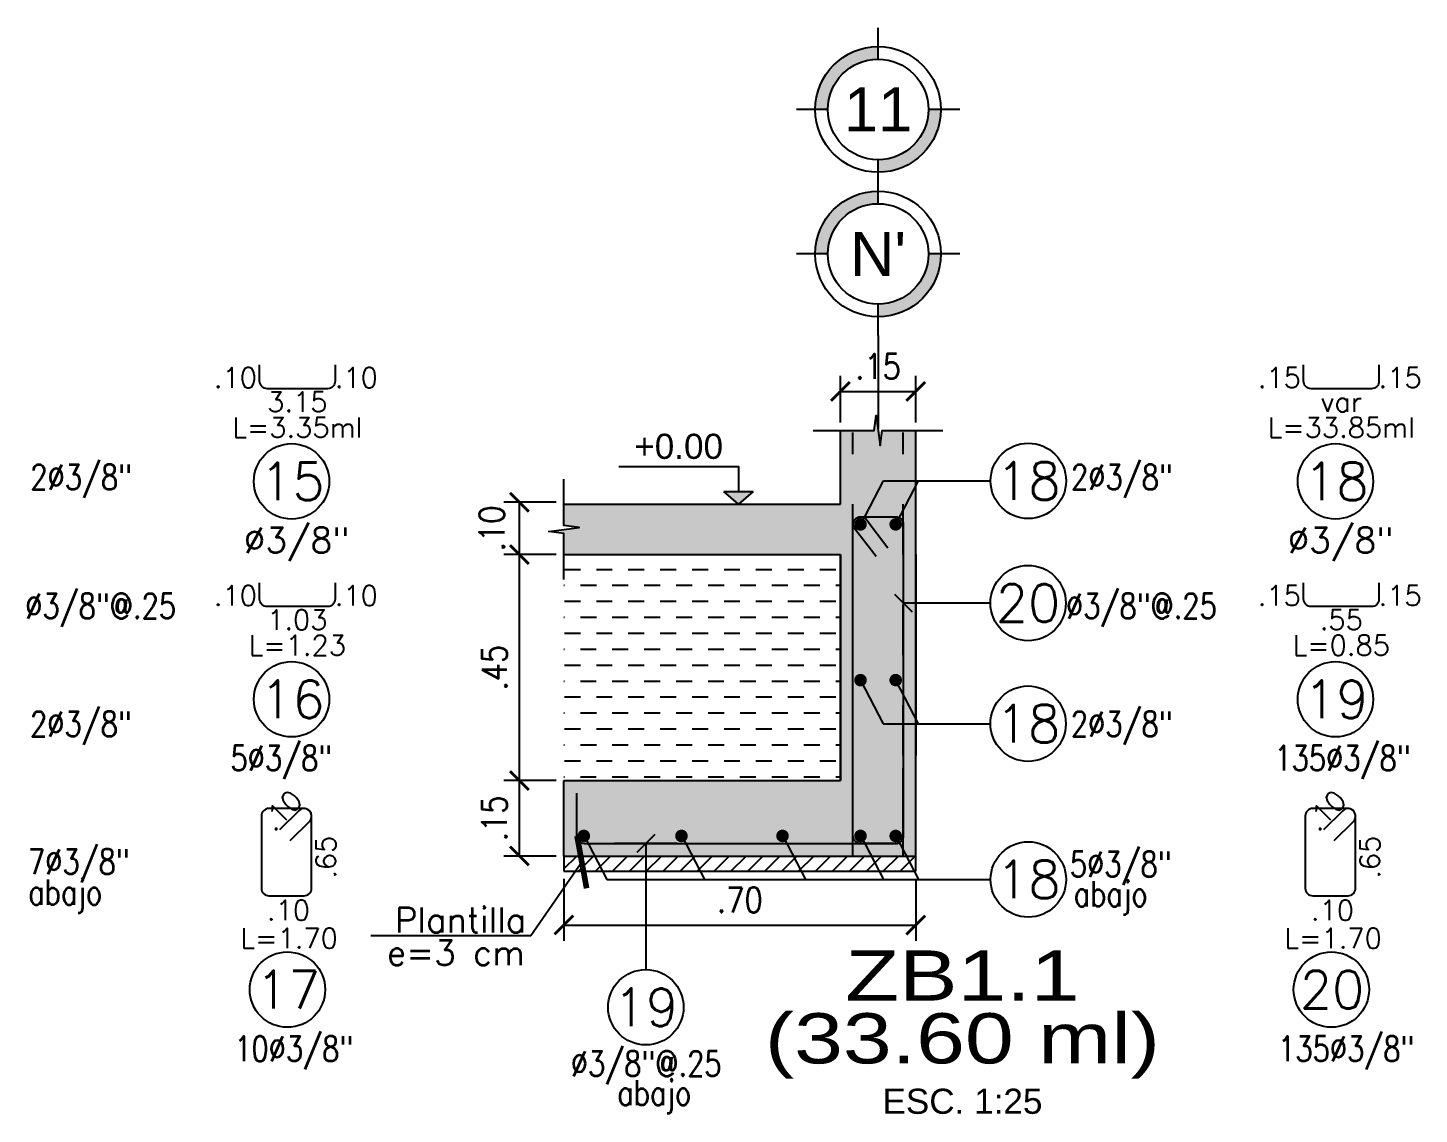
# Model space of a CAD drawing. Header units: millimetres. Extents: x 32 to 57.1, y -1.6 to 19.3.
# Drawn here: x 54.305 to 57.072, y 12.886 to 15.048 of the extents above; entities that cross this region are included whole.
import ezdxf
from ezdxf.enums import TextEntityAlignment as Align

# ---------------------------------------------------------------- set-up
doc = ezdxf.new("R2010")
doc.units = ezdxf.units.MM
doc.header["$LTSCALE"] = 0.05
doc.linetypes.add('DASHDOT2', pattern=[12.7, 6.35, -3.175, 0, -3.175])
doc.linetypes.add('HIDDEN2', pattern=[4.762499999999999, 3.175, -1.5875])
for name, color, linetype in [('ACHURADO', 1, 'Continuous'), ('CANT_INVIS', 2, 'HIDDEN2'), ('CANT_VIS', 3, 'Continuous'), ('CONT_CORTE', 4, 'Continuous'), ('EJES', 1, 'DASHDOT2'), ('TEXTO_REFUERZO', 3, 'Continuous'), ('TITULOS', 1, 'Continuous'), ('TXT_IND', 2, 'Continuous')]:
    doc.layers.add(name, color=color, linetype=linetype)
doc.styles.add('ACOTAMIENTOS', font='romans.shx', dxfattribs={"width": 0.85})
doc.styles.add('ARIAL', font='arial.ttf')
doc.styles.get("Standard").update_dxf_attribs({"font": 'romans.shx'})
doc.dimstyles.new('ACOTA_25', dxfattribs={"dimscale": 0.025, "dimtxt": 2, "dimasz": 1.5, "dimexe": 1.25, "dimexo": 0.625, "dimgap": 1, "dimtad": 1, "dimzin": 4, "dimdsep": 46, "dimtxsty": 'ACOTAMIENTOS', "dimblk1": 'ARCHTICK', "dimblk2": 'ARCHTICK', "dimsah": 1, "dimcen": 1.5, "dimclrd": 1, "dimclre": 1, "dimclrt": 256, "dimadec": 0, "dimazin": 0, "dimtfac": 1, "dimtofl": 0, "dimtmove": 2, "dimatfit": 3, "dimldrblk": 'ARCHTICK', "dimfxl": 0, "dimtolj": 1, "dimtzin": 0, "dimarcsym": 0})

# ---------------------------------------------------------------- blocks, each defined once
blk = doc.blocks.new('_ARCHTICK')
at = {"color": 0, "linetype": 'ByBlock', "const_width": 0.15}
blk.add_lwpolyline([(-0.5, -0.5), (0.5, 0.5)], dxfattribs=at)
blk = doc.blocks.new('*D326')
at = {"layer": 'DEFPOINTS', "color": 0}
for p in [(56.07103262929762, 14.32398529336518), (55.92103262929761, 14.2464518767469), (56.07103262929762, 14.2464518767469)]:
    blk.add_point(p, dxfattribs=at)
at = {"layer": 'TXT_IND', "color": 1, "lineweight": -2}
for p, q in [((55.92103262929761, 14.2620768767469), (55.92103262929761, 14.35523529336517)), ((56.07103262929762, 14.2620768767469), (56.07103262929761, 14.35523529336518)), ((55.92103262929761, 14.32398529336517), (56.07103262929762, 14.32398529336518))]:
    blk.add_line(p, q, dxfattribs=at)
at = {"layer": 'TXT_IND', "color": 1, "lineweight": -2, "xscale": 0.03750000000000001, "yscale": 0.03750000000000001, "zscale": 0.03750000000000001}
for p, rotation in [((55.92103262929761, 14.32398529336517), 180.0000000000024), ((56.07103262929762, 14.32398529336518), 2.340888245557148e-12)]:
    blk.add_blockref('_ARCHTICK', p, dxfattribs=dict(at, rotation=rotation))
at = {"layer": 'TXT_IND', "insert": (55.99603262929761, 14.37398529336518), "char_height": 0.05, "attachment_point": 5, "style": 'ACOTAMIENTOS'}
blk.add_mtext('\\A1;.15', dxfattribs=at)
blk = doc.blocks.new('EJE')
at = {"layer": 'EJES', "linetype": 'Continuous'}
for points in [[(-0.25, 0), (-0.1999999999999993, 0, -0.4142135623730943), (0, 0.2000000000000002), (0, 0.25, 0.4142135623730951)], [(0.25, 0), (0.1999999999999993, 0, -0.4142135623730943), (0, -0.2000000000000002), (0, -0.25, 0.4142135623730951)]]:
    blk.add_hatch(color=256, dxfattribs=at).paths.add_polyline_path(points)
at = {"layer": 'EJES', "color": 1, "linetype": 'Continuous'}
for p, q in [((0, 0.2000000000000002), (0, 0.3250000000000011)), ((-0.1999999999999993, 0), (-0.3249999999999993, 0)), ((0.3249999999999993, 0), (0.1999999999999993, 0)), ((0, -0.3250000000000002), (0, -0.2000000000000002))]:
    blk.add_line(p, q, dxfattribs=at)
at = {"layer": 'EJES', "color": 3, "linetype": 'Continuous'}
for radius in [0.25, 0.2]:
    blk.add_circle((0, 0), radius, dxfattribs=at)
at = {"layer": 'EJES', "color": 4, "linetype": 'Continuous', "style": 'ARIAL'}
blk.add_attdef('EJE', text='', height=0.175, dxfattribs=at).set_placement((0, 0), align=Align.MIDDLE_CENTER)
blk = doc.blocks.new('*D327')
at = {"layer": 'DEFPOINTS', "color": 0}
for p in [(55.28251552300732, 13.54950414751114), (55.37103262929764, 13.54950414751114), (55.37103262929762, 13.39950414751114)]:
    blk.add_point(p, dxfattribs=at)
at = {"layer": 'TXT_IND', "color": 1, "lineweight": -2}
for p, q in [((55.35540762929764, 13.54950414751114), (55.25126552300732, 13.54950414751114)), ((55.28251552300732, 13.39950414751114), (55.28251552300732, 13.54950414751114)), ((55.35540762929762, 13.39950414751114), (55.25126552300732, 13.39950414751114))]:
    blk.add_line(p, q, dxfattribs=at)
at = {"layer": 'TXT_IND', "color": 1, "lineweight": -2, "xscale": 0.03750000000000001, "yscale": 0.03750000000000001, "zscale": 0.03750000000000001}
for p, rotation in [((55.28251552300732, 13.54950414751114), 90), ((55.28251552300732, 13.39950414751114), 270)]:
    blk.add_blockref('_ARCHTICK', p, dxfattribs=dict(at, rotation=rotation))
at = {"layer": 'TXT_IND', "insert": (55.23251552300732, 13.47450414751115), "char_height": 0.05, "attachment_point": 5, "rotation": 90, "style": 'ACOTAMIENTOS'}
blk.add_mtext('\\A1;.15', dxfattribs=at)
blk = doc.blocks.new('*D328')
at = {"layer": 'DEFPOINTS', "color": 0}
for p in [(55.28251552300736, 13.99950414751114), (55.37103262929762, 13.99950414751114), (55.37103262929762, 13.54950414751114)]:
    blk.add_point(p, dxfattribs=at)
at = {"layer": 'TXT_IND', "color": 1, "lineweight": -2}
for p, q in [((55.35540762929762, 13.99950414751114), (55.25126552300736, 13.99950414751114)), ((55.28251552300736, 13.54950414751114), (55.28251552300736, 13.99950414751114)), ((55.35540762929762, 13.54950414751114), (55.25126552300736, 13.54950414751114))]:
    blk.add_line(p, q, dxfattribs=at)
at = {"layer": 'TXT_IND', "color": 1, "lineweight": -2, "xscale": 0.03750000000000001, "yscale": 0.03750000000000001, "zscale": 0.03750000000000001}
for p, rotation in [((55.28251552300736, 13.99950414751114), 90), ((55.28251552300736, 13.54950414751114), 270)]:
    blk.add_blockref('_ARCHTICK', p, dxfattribs=dict(at, rotation=rotation))
at = {"layer": 'TXT_IND', "insert": (55.23251552300736, 13.77450414751115), "char_height": 0.05, "attachment_point": 5, "rotation": 90, "style": 'ACOTAMIENTOS'}
blk.add_mtext('\\A1;.45', dxfattribs=at)
blk = doc.blocks.new('*D329')
at = {"layer": 'DEFPOINTS', "color": 0}
for p in [(55.28251552300742, 14.10350414751115), (55.37103262929765, 14.10350414751115), (55.37103262929765, 13.99950414751115)]:
    blk.add_point(p, dxfattribs=at)
at = {"layer": 'TXT_IND', "color": 1, "lineweight": -2}
for p, q in [((55.35540762929765, 14.10350414751115), (55.25126552300742, 14.10350414751115)), ((55.28251552300742, 13.99950414751115), (55.28251552300742, 14.10350414751115)), ((55.35540762929765, 13.99950414751115), (55.25126552300742, 13.99950414751115))]:
    blk.add_line(p, q, dxfattribs=at)
at = {"layer": 'TXT_IND', "color": 1, "lineweight": -2, "xscale": 0.03750000000000001, "yscale": 0.03750000000000001, "zscale": 0.03750000000000001}
for p, rotation in [((55.28251552300742, 14.10350414751115), 90), ((55.28251552300742, 13.99950414751115), 270)]:
    blk.add_blockref('_ARCHTICK', p, dxfattribs=dict(at, rotation=rotation))
at = {"layer": 'TXT_IND', "insert": (55.22751197290296, 14.05150414751113), "char_height": 0.05, "attachment_point": 5, "rotation": 90, "style": 'ACOTAMIENTOS'}
blk.add_mtext('\\A1;.10', dxfattribs=at)
blk = doc.blocks.new('Nivel-elev')
at = {"layer": 'TXT_IND'}
blk.add_hatch(color=1, dxfattribs=at).paths.add_polyline_path([(-0.05845671475543668, 0.05062499999996817), (0.05845671475555037, 0.05062499999996817), (5.684341886080801e-14, 0)])
for p, q in [((0, 0), (-0.05845671475549352, 0.05062500000008185)), ((-0.05845671475549352, 0.05062500000008185), (0.05845671475549352, 0.05062500000008185)), ((0.05845671475549352, 0.05062500000008185), (0, 0))]:
    blk.add_line(p, q, dxfattribs=at)
blk.add_lwpolyline([(-0.4759071544807512, 0.1506957128244721), (5.684341886080801e-14, 0.1506957128244721), (5.684341886080801e-14, 0.05062499999996817)], dxfattribs=at)
blk.add_attdef('+2.85', (-0.4759071544807512, 0.1706146896921155), '', height=0.0975, dxfattribs=at)
blk = doc.blocks.new('COTA25')
at = {"layer": 'TEXTO_REFUERZO', "color": 1}
blk.add_line((0, -0.06249999999999645), (0, 0.06250000000000355), dxfattribs=at)
at = {"layer": 'TEXTO_REFUERZO'}
blk.add_line((-0.01767766952966099, -0.01767766952966099), (0.01767766952966809, 0.01767766952966632), dxfattribs=at)
blk = doc.blocks.new('*D330')
at = {"layer": 'DEFPOINTS', "color": 0}
for p in [(55.37103262929762, 13.36950414751114), (56.07103262929763, 13.36950414751114), (56.07103262929763, 13.26218335797322)]:
    blk.add_point(p, dxfattribs=at)
at = {"layer": 'TXT_IND', "color": 1, "lineweight": -2}
for p, q in [((55.37103262929762, 13.35387914751114), (55.37103262929762, 13.23093335797322)), ((56.07103262929763, 13.35387914751114), (56.07103262929763, 13.23093335797322)), ((55.37103262929762, 13.26218335797322), (56.07103262929763, 13.26218335797322))]:
    blk.add_line(p, q, dxfattribs=at)
at = {"layer": 'TXT_IND', "color": 1, "lineweight": -2, "xscale": 0.03750000000000001, "yscale": 0.03750000000000001, "zscale": 0.03750000000000001, "rotation": 180}
blk.add_blockref('_ARCHTICK', (55.37103262929762, 13.26218335797322), dxfattribs=at)
at = {"layer": 'TXT_IND', "color": 1, "lineweight": -2, "xscale": 0.03750000000000001, "yscale": 0.03750000000000001, "zscale": 0.03750000000000001}
blk.add_blockref('_ARCHTICK', (56.07103262929763, 13.26218335797322), dxfattribs=at)
at = {"layer": 'TXT_IND', "insert": (55.72103262929762, 13.31218335797322), "char_height": 0.05, "attachment_point": 5, "style": 'ACOTAMIENTOS'}
blk.add_mtext('\\A1;.70', dxfattribs=at)
blk = doc.blocks.new('Titulos')
at = {"layer": 'TITULOS', "color": 1, "style": 'ARIAL', "width": 1.25}
blk.add_attdef('TITULO_1', text='', height=0.2, dxfattribs=at).set_placement((0, 0.25), align=Align.MIDDLE_CENTER)
at = {"layer": 'TITULOS', "style": 'ARIAL', "width": 1.25}
blk.add_attdef('TITULO_2', text='', height=0.2, dxfattribs=at).set_placement((0, 0), align=Align.MIDDLE_CENTER)
at = {"layer": 'TITULOS', "color": 2, "width": 1.25}
for tag, p in [('ESCALA_1', (0, -0.2504596706107449)), ('ESCALA_2', (0, -0.4082515567579668))]:
    blk.add_attdef(tag, text='', height=0.1, dxfattribs=at).set_placement(p, align=Align.MIDDLE_CENTER)

msp = doc.modelspace()

# ---------------------------------------------------------------- hatches: boundary and pattern name
at = {"layer": 'ACHURADO'}
msp.add_hatch(color=254, dxfattribs=at).paths.add_polyline_path([(56.07103262929763, 14.09950414751114), (56.07103262929763, 14.24645187674692), (56.00403262929763, 14.24645187674692), (56.00003262929762, 14.21645187674693), (55.99203262929763, 14.27645187674692), (55.98803262929762, 14.24645187674692), (55.92103262929763, 14.24645187674692), (55.92103262929763, 14.09950414751114), (55.37103262929762, 14.09950414751114), (55.37103262929762, 14.05750414751114), (55.40103262929762, 14.05350414751114), (55.34103262929762, 14.04550414751114), (55.37103262929762, 14.04150414751114), (55.37103262929762, 13.99950414751114), (55.92103264429022, 13.99950414751114), (55.92103264429022, 13.54950414751114), (55.92103262929762, 13.54950414751114), (55.37103262929762, 13.54950414751114), (55.37103262929762, 13.39950414751114), (56.07103262929763, 13.39950414751114)])
h = msp.add_hatch(dxfattribs=at)
h.set_pattern_fill('DASH', color=256, scale=0.01, style=0)
h.set_pattern_definition([(0, (0, 0), (0.03175, 0.03175), [0.03175, -0.03175])])
h.paths.add_polyline_path([(55.92103264429022, 13.99950414751114), (55.37103262929762, 13.99950414751114), (55.37103262929762, 13.94950414751114), (55.37103262929762, 13.54950414751114), (55.92103264429022, 13.54950414751114)])
h = msp.add_hatch(dxfattribs=at)
h.set_pattern_fill('ANSI31', color=256, scale=0.0075, style=0)
h.set_pattern_definition([(45, (0, 0.3000000000000007), (-0.01683798022700466, 0.01683798022700466), [])])
h.paths.add_polyline_path([(55.37103262929762, 13.39950414751114), (56.07103262929763, 13.39950414751114), (56.07103262929763, 13.36950414751114), (55.37103262929762, 13.36950414751114)])

# ---------------------------------------------------------------- linework, layer by layer
at = {"layer": 'CANT_INVIS', "ltscale": 0.3}
for p, q in [((55.94603262929763, 13.39950414751114), (55.94603262929763, 14.24253680451298)), ((56.04603262929763, 13.39950414751114), (56.04603262929763, 14.24253680451298))]:
    msp.add_line(p, q, dxfattribs=at)
at = {"layer": 'CANT_VIS', "color": 2}
for p, q in [((55.37103262929762, 13.39950414751114), (55.37103262929762, 13.36950414751114)), ((56.07103262929763, 13.36950414751114), (56.07103262929763, 13.39950414751114)), ((55.37103262929762, 13.36950414751114), (56.07103262929763, 13.36950414751114))]:
    msp.add_line(p, q, dxfattribs=at)
at = {"layer": 'CONT_CORTE'}
for p, q in [((55.92103262929763, 14.09950414751114), (55.92103262929763, 14.24645187674692)), ((56.07103262929763, 14.09950414751114), (56.07103262929763, 14.24645187674692)), ((55.37103262929762, 14.09950414751114), (55.92103262929763, 14.09950414751114)), ((56.07103262929763, 13.39950414751114), (56.07103262929763, 14.09950414751114)), ((55.37103262929762, 13.99950414751114), (55.92103262929763, 13.99950414751114)), ((55.92103262929762, 13.54950414751114), (55.92103262929762, 13.99950414751114)), ((55.92103264429022, 13.99950414751114), (55.92103264429022, 13.54950414751114)), ((56.07103262929763, 13.99950414751114), (56.07103262929763, 13.59950414751114)), ((55.37103262929762, 13.39950414751114), (55.37103262929762, 13.54950414751114)), ((55.37103262929762, 13.54950414751114), (55.92103262929762, 13.54950414751114)), ((55.37103262929762, 13.39950414751114), (56.07103262929763, 13.39950414751114))]:
    msp.add_line(p, q, dxfattribs=at)
at = {"layer": 'CONT_CORTE', "color": 1}
for points in [[(55.86698637843737, 14.24645187674692), (55.98803262929762, 14.24645187674692), (55.99203262929763, 14.27645187674692), (56.00003262929762, 14.21645187674693), (56.00403262929763, 14.24645187674692), (56.12507888015786, 14.24645187674693)], [(55.37103262929762, 13.94950414751114), (55.37103262929762, 14.04150414751114), (55.34103262929762, 14.04550414751114), (55.40103262929762, 14.05350414751114), (55.37103262929762, 14.05750414751114), (55.37103262929762, 14.14950414751114)]]:
    msp.add_lwpolyline(points, dxfattribs=at)
at = {"layer": 'EJES'}
msp.add_line((55.99603262929763, 14.43514320259194), (55.99603262929763, 14.25052989022494), dxfattribs=at)
at = {"layer": 'TEXTO_REFUERZO', "color": 1}
for p, q in [((56.00674647163341, 14.14610668788942), (56.21991288025516, 14.14610668788948)), ((56.2194552120462, 13.90294503815096), (56.04603262929763, 13.90294503815095)), ((56.00622442884415, 13.66290157966745), (56.2193908374659, 13.6629015796675)), ((55.53398508058417, 13.42450414751115), (55.53398508058419, 13.17358311893716)), ((55.45628859941986, 13.35290160713257), (56.21991288025516, 13.35290160713276))]:
    msp.add_line(p, q, dxfattribs=at)
at = {"layer": 'TEXTO_REFUERZO', "color": 5}
for points in [[(54.91565253711292, 14.37720813150971), (54.91565253711292, 14.34455674618949, -0.414213562373095), (54.90065253711292, 14.32955674618949), (54.78065253711291, 14.32955674618949, -0.4142135623731086), (54.76565253711291, 14.34455674618949), (54.76565253711291, 14.37720813150971)], [(56.99247285059247, 14.37720813150971), (56.99247285059247, 14.34455674618949, -0.414213562373095), (56.97747285059247, 14.32955674618949), (56.85747285059247, 14.32955674618949, -0.4142135623731086), (56.84247285059246, 14.34455674618949), (56.84247285059246, 14.37720813150971)], [(55.9921994850875, 13.99528191525674), (55.95088393257961, 14.0488975454796, -1.000000000000046), (55.97209713601521, 14.07011074891519), (56.01533911558121, 14.01286595458892)], [(54.91565253711292, 13.94348129682321), (54.91565253711292, 13.91082991150299, -0.414213562373095), (54.90065253711292, 13.89582991150299), (54.78065253711291, 13.89582991150299, -0.4142135623731086), (54.76565253711291, 13.91082991150299), (54.76565253711291, 13.94348129682321)], [(56.99247285059247, 13.94348129682321), (56.99247285059247, 13.91082991150299, -0.414213562373095), (56.97747285059247, 13.89582991150299), (56.85747285059247, 13.89582991150299, -0.4142135623731086), (56.84247285059246, 13.91082991150299), (56.84247285059246, 13.94348129682321)], [(55.39603262929764, 13.52450414751114), (55.39603262929764, 13.43950414751114, 0.414213562373095), (55.41103262929764, 13.42450414751114), (56.03103262929762, 13.42450414751114, 0.4142135623731575), (56.04603262929762, 13.43950414751114), (56.0460326292976, 13.57450414751113)], [(54.82665987132316, 13.43047146094567), (54.86469287991214, 13.46850446953464, 0.6681786379193111), (54.85408627819434, 13.49411107125245), (54.78408627819435, 13.49411107125245, 0.4142135623731195), (54.76908627819435, 13.47911107125245), (54.76908627819435, 13.33548859278863, 0.4142135623730872), (54.78408627819435, 13.32048859278861), (54.85408627819436, 13.32048859278861, 0.414213562373095), (54.86908627819436, 13.33548859278863), (54.86908627819436, 13.47911107125244, 0.6681786379192755), (54.84347967647656, 13.48971767297023), (54.80544666788757, 13.45168466438126)], [(56.90348018480271, 13.43047146094567), (56.94151319339169, 13.46850446953464, 0.6681786379193111), (56.9309065916739, 13.49411107125245), (56.8609065916739, 13.49411107125245, 0.4142135623731195), (56.8459065916739, 13.47911107125245), (56.8459065916739, 13.33548859278863, 0.4142135623730872), (56.8609065916739, 13.32048859278861), (56.93090659167391, 13.32048859278861, 0.414213562373095), (56.94590659167391, 13.33548859278863), (56.94590659167391, 13.47911107125244, 0.6681786379192755), (56.92029998995611, 13.48971767297023), (56.88226698136712, 13.45168466438126)]]:
    msp.add_lwpolyline(points, format="xyb", dxfattribs=at)
at = {"layer": 'TEXTO_REFUERZO', "color": 1}
for points in [[(55.96149050151125, 14.05950414751114), (56.00674647163341, 14.14610668788958)], [(56.03103262929762, 14.05950414751114), (56.07628859941977, 14.14610668788958)], [(55.96103264429022, 13.74950414751114), (56.00628861441238, 13.6629016071327)], [(56.03057477207659, 13.74950414751114), (56.07583074219874, 13.6629016071327)], [(55.41103262929764, 13.43950414751114), (55.4562885994198, 13.3529016071327)], [(55.60532822576428, 13.43950414751114), (55.65058419588644, 13.3529016071327)], [(55.8063303107659, 13.43950414751114), (55.85158628088806, 13.3529016071327)], [(55.96149050151125, 13.43950414751114), (56.00674647163341, 13.3529016071327)], [(56.03103262929762, 13.43950414751114), (56.07628859941977, 13.3529016071327)]]:
    msp.add_lwpolyline(points, dxfattribs=at)
at = {"layer": 'TEXTO_REFUERZO', "color": 5}
msp.add_lwpolyline([(56.03103262929763, 13.42450414751114), (55.96103262929763, 13.42450414751114, -0.414213562373095), (55.94603262929763, 13.43950414751114), (55.94603262929763, 14.05950414751114, -0.414213562373095), (55.96103262929763, 14.07450414751114), (56.03103262929763, 14.07450414751114, -0.414213562373095), (56.04603262929763, 14.05950414751114), (56.04603262929763, 13.43950414751114, -0.414213562373095)], format="xyb", close=True, dxfattribs=at)
at = {"layer": 'TEXTO_REFUERZO', "color": 1, "const_width": 0.0125}
for points in [[(55.95478264429021, 14.05950414751114, -1), (55.96728264429023, 14.05950414751114, -1)], [(56.03728262929763, 14.05950414751114, 1), (56.02478262929761, 14.05950414751114, 1)], [(55.95478264429021, 13.74950414751114, 1), (55.96728264429023, 13.74950414751114, 1)], [(56.03728262929763, 13.74950414751114, -1), (56.02478262929761, 13.74950414751114, -1)], [(55.40432477207661, 13.43950414751114, 1), (55.41682477207662, 13.43950414751114, 1)], [(55.59862036854324, 13.43950414751114, 1), (55.61112036854326, 13.43950414751114, 1)], [(55.79962245354486, 13.43950414751114, 1), (55.81212245354488, 13.43950414751114, 1)], [(55.95478264429021, 13.43950414751114, 1), (55.96728264429023, 13.43950414751114, 1)], [(56.03728262929763, 13.43950414751114, -1), (56.02478262929761, 13.43950414751114, -1)]]:
    msp.add_lwpolyline(points, format="xyb", close=True, dxfattribs=at)
at = {"layer": 'TEXTO_REFUERZO', "color": 3}
for centre in [(54.82916151134866, 14.14514229328902), (56.29491288025516, 14.1461066878895), (56.90598182482821, 14.14514229328902), (56.2944552120462, 13.90294503815096), (54.82916151134866, 13.71141545860252), (56.90598182482821, 13.71141545860252), (56.29445502303413, 13.66290160713278), (56.29491288025516, 13.35290160713278), (54.82094465433583, 13.13367925327706), (56.89776496781538, 13.13367925327706), (55.53398508058419, 13.09858311893715)]:
    msp.add_circle(centre, 0.075, dxfattribs=at)

# ---------------------------------------------------------------- block references
at = {"layer": 'EJES', "xscale": 0.5, "yscale": 0.5, "zscale": 0.5}
for p, values in [((55.99603262929763, 14.88514320259194), {'EJE': '11'}), ((55.99603262929763, 14.59764320259194), {'EJE': "N'"})]:
    msp.add_blockref('EJE', p, dxfattribs=at).add_auto_attribs(values)
at = {"layer": 'TEXTO_REFUERZO', "color": 2, "xscale": -1}
for p, rotation in [((56.04603262929763, 13.90294503815094), 180), ((55.53398508058417, 13.42450414751114), 90)]:
    msp.add_blockref('COTA25', p, dxfattribs=dict(at, rotation=rotation))
at = {"layer": 'TITULOS'}
ref = msp.add_blockref('Titulos', (56.16383526353856, 13.03676028241296), dxfattribs=dict(at, xscale=0.5, yscale=0.5, zscale=0.5))
ref.add_attrib('TITULO_1', 'ZB1.1', dxfattribs={"color": 1, "height": 0.1, "style": 'ARIAL', "width": 1.25}).set_placement((56.16383526353856, 13.16176028241296), align=Align.MIDDLE_CENTER)
ref.add_attrib('TITULO_2', '(33.60 ml)', dxfattribs={"height": 0.1, "style": 'ARIAL', "width": 1.25}).set_placement((56.16383526353856, 13.03676028241296), align=Align.MIDDLE_CENTER)
ref.add_attrib('ESCALA_1', 'ESC. 1:25', dxfattribs={"color": 2, "height": 0.05, "style": 'ARIAL'}).set_placement((56.16383526353856, 12.91153044710758), align=Align.MIDDLE_CENTER)
at = {"layer": 'TXT_IND'}
ref = msp.add_blockref('Nivel-elev', (55.71825700378754, 14.09950414751114), dxfattribs=dict(at, xscale=0.5, yscale=0.5, zscale=0.5))
ref.add_attrib('+2.85', '+0.00', dxfattribs={"height": 0.05, "style": 'ARIAL'}).set_placement((55.59928021516736, 14.17485200392337), align=Align.BOTTOM_CENTER)

# ---------------------------------------------------------------- texts
at = {"layer": 'TEXTO_REFUERZO', "color": 2}
for s, p in [('.10', (54.71747312905217, 14.35154039672945)), ('.10', (54.95792131319689, 14.35154039672945)), ('.15', (56.79429344253172, 14.35154039672945)), ('.15', (57.03474162667644, 14.35154039672945)), ('3.15', (54.84065253711292, 14.30333463701021)), ('var', (56.91747285059247, 14.30333463701021)), ('L=3.35ml', (54.84065253711292, 14.2524439037147)), ('L=33.85ml', (56.91747285059247, 14.2524439037147)), ('.10', (54.71747312905217, 13.91781356204296)), ('.10', (54.95792131319689, 13.91781356204296)), ('.15', (56.79429344253172, 13.91781356204296)), ('.15', (57.03474162667644, 13.91781356204296)), ('1.03', (54.84065253711292, 13.86960780232371)), ('.55', (56.91747285059247, 13.86960780232371)), ('L=1.23', (54.84065253711292, 13.8187170690282)), ('L=0.85', (56.91747285059247, 13.8187170690282)), ('.10', (54.82311232193946, 13.29162051270348)), ('.10', (56.89993263541901, 13.29162051270348)), ('L=1.70', (54.82443096915409, 13.23589700965589)), ('L=1.70', (56.90125128263364, 13.23589700965589))]:
    msp.add_text(s, height=0.04, dxfattribs=at).set_placement(p, align=Align.MIDDLE_CENTER)
at = {"layer": 'TEXTO_REFUERZO', "color": 2, "width": 0.8}
for s, p in [('2%%C3/8"', (54.30940729761468, 14.153708890944)), ('2%%C3/8"', (56.37991288025517, 14.153708890944)), ('%%C3/8"@.25', (54.29937596882063, 13.89719418912071)), ('%%C3/8"@.25', (56.36988155146112, 13.89719418912071)), ('2%%C3/8"', (54.30894944039365, 13.66244226122113)), ('2%%C3/8"', (56.37945502303414, 13.66244226122113)), ('5%%C3/8"', (54.70757564018106, 13.5944384690508)), ('135%%C3/8"', (56.78439595366061, 13.5944384690508)), ('7%%C3/8"', (54.30480829262305, 13.38852066986429)), ('5%%C3/8"', (56.37756335562215, 13.38342054464595)), ('abajo', (54.30515272953757, 13.32763751907344)), ('abajo', (56.38493273437088, 13.32428552689133)), ('10%%C3/8"', (54.7150752694547, 13.0160737613013)), ('135%%C3/8"', (56.79189558293425, 13.0160737613013)), ('%%C3/8"@.25', (55.38467539130412, 12.9864344587548)), ('abajo', (55.47696828746747, 12.92856341169265))]:
    msp.add_text(s, height=0.05, dxfattribs=at).set_placement(p, align=Align.MIDDLE_LEFT)
at = {"layer": 'TEXTO_REFUERZO', "color": 3}
for s, p in [('15', (54.83065651187886, 14.14514229332615)), ('18', (56.29491288025516, 14.1461066878895)), ('18', (56.90747682535841, 14.14514229332615)), ('20', (56.2944552120462, 13.90294503815096)), ('16', (54.83065651187886, 13.71141545863965)), ('19', (56.90747682535841, 13.71141545863965)), ('18', (56.29445502303413, 13.66290160713277)), ('18', (56.29491288025516, 13.35290160713277)), ('17', (54.82243965486603, 13.13367925331419)), ('20', (56.89925996834558, 13.13367925331419)), ('19', (55.53398508058419, 13.09858311893715))]:
    msp.add_text(s, height=0.075, dxfattribs=at).set_placement(p, align=Align.MIDDLE_CENTER)
at = {"layer": 'TEXTO_REFUERZO', "color": 2}
for p in [(54.73425281457747, 14.0281653037373), (56.81107312805702, 14.0281653037373)]:
    msp.add_text('%%C3/8"', height=0.05, dxfattribs=at).set_placement(p, align=Align.MIDDLE_LEFT)
for s, rotation, p in [('.10', 45.00000000000009, (54.81012510998649, 13.49043707473417)), ('.10', 45.00000000000009, (56.88694542346604, 13.49043707473417)), ('.65', 90, (54.89742780431537, 13.39714047121519)), ('.65', 90, (56.97424811779492, 13.39714047121519))]:
    msp.add_text(s, height=0.04, rotation=rotation, dxfattribs=at).set_placement(p, align=Align.MIDDLE_CENTER)
at = {"layer": 'TXT_IND', "color": 2}
for s, p in [('Plantilla', (55.29582687316326, 13.23228310702517)), ('e=3 cm', (55.29290576480157, 13.167054633015))]:
    msp.add_text(s, height=0.05, dxfattribs=at).set_placement(p, align=Align.BOTTOM_RIGHT)

# ---------------------------------------------------------------- dimensions: what is measured, and where the dimension line sits
at = {"layer": 'TXT_IND'}
for base, p1, p2, angle, picture, middle in [((56.07103262929762, 14.32398529336518), (55.92103262929761, 14.2464518767469), (56.07103262929762, 14.2464518767469), 180.0000000000023, '*D326', (55.99603262929761, 14.37398529336518)), ((55.28251552300736, 13.99950414751114), (55.37103262929762, 13.54950414751114), (55.37103262929762, 13.99950414751114), 90, '*D328', (55.23251552300736, 13.77450414751115)), ((55.28251552300732, 13.54950414751114), (55.37103262929762, 13.39950414751114), (55.37103262929764, 13.54950414751114), 90, '*D327', (55.23251552300732, 13.47450414751115))]:
    dim = msp.add_linear_dim(base=base, p1=p1, p2=p2, angle=angle, dimstyle='ACOTA_25', dxfattribs=at)
    dim.commit()
    dim.dimension.update_dxf_attribs({"geometry": picture, "text_midpoint": middle})
dim = msp.add_linear_dim(base=(55.28251552300742, 14.10350414751115), p1=(55.37103262929762, 13.99950414751114), p2=(55.37103262929762, 14.10350414751114), angle=90, dimstyle='ACOTA_25', dxfattribs=at)
dim.commit()
dim.dimension.update_dxf_attribs({"geometry": '*D329', "text_midpoint": (55.22751197290296, 14.05150414751113), "dimtype": 160})
dim = msp.add_linear_dim(base=(56.07103262929763, 13.26218335797322), p1=(55.37103262929762, 13.36950414751114), p2=(56.07103262929763, 13.36950414751114), dimstyle='ACOTA_25', dxfattribs=at)
dim.commit()
dim.dimension.update_dxf_attribs({"geometry": '*D330', "text_midpoint": (55.72103262929762, 13.31218335797322)})

# ---------------------------------------------------------------- leaders
msp.add_leader([(55.40661631425141, 13.38745924315625), (55.30533761871695, 13.24086825659488), (54.98656846927486, 13.24086825659488)], dimstyle='ACOTA_25', override={"dimasz": 3, "dimgap": 1, "dimtad": 0}, dxfattribs=at)

doc.saveas('drawing.dxf')
